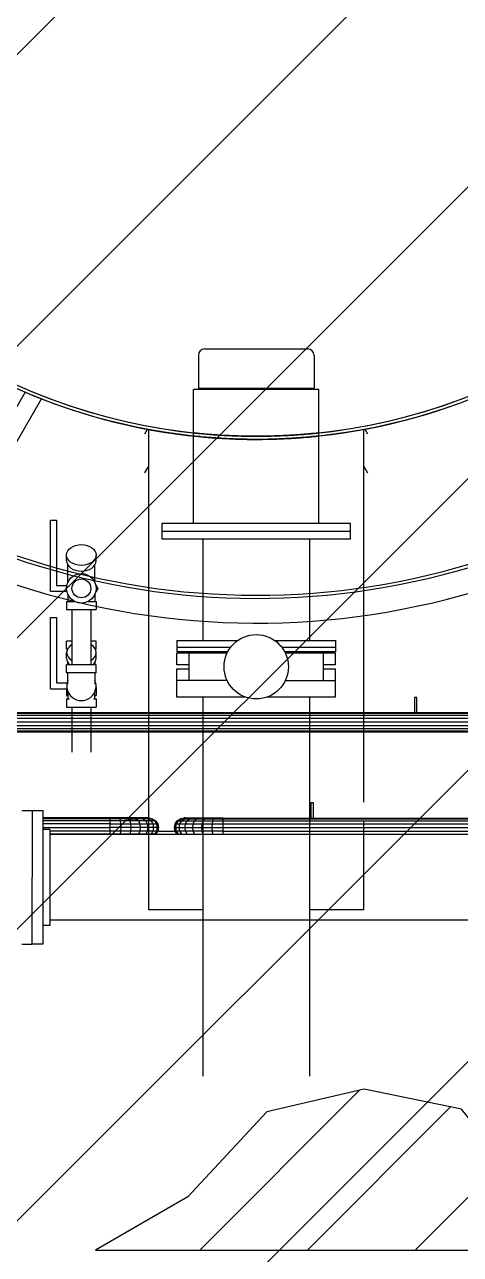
# Model space of a CAD drawing. Header units: metres. Extents: x 0 to 63075, y 0 to 44550.
# Drawn here: x 51149.4 to 51317.1, y 37172.6 to 37646.1 of the extents above; entities that cross this region are included whole.
import ezdxf

# ---------------------------------------------------------------- set-up
doc = ezdxf.new("R2010")
doc.units = ezdxf.units.M
doc.header["$LTSCALE"] = 75
for name, color, linetype in [('AI-Hatch mob', 7, 'Continuous'), ('GSB', 7, 'Continuous'), ('ML6', 1, 'Continuous'), ('SL1', 8, 'Continuous')]:
    doc.layers.add(name, color=color, linetype=linetype)

# ---------------------------------------------------------------- blocks, each defined once
blk = doc.blocks.new('A$C6bae614f')
at = {"layer": 'SL1'}
h = blk.add_hatch(dxfattribs=at)
h.set_pattern_fill('_USER', color=256, scale=195, angle=44.9981, style=0, pattern_type=0)
h.set_pattern_definition([(44.99813, (326091.56, -18363.04), (-137.8813, 137.8903), [])])
h.paths.add_polyline_path([(354957.4, 22368.8), (356377.1, 22368.7), (356062, 22525.9), (355895.9, 22729.8), (355646, 22780.9), (355397.2, 22723), (355194.3, 22504.8)])
for p, q in [((355221.4, 24662.2), (355221.4, 24578.6)), ((355237.8, 24678.6), (355501.7, 24678.6)), ((355518.1, 24662.2), (355518.1, 24578.6)), ((354777.4, 24568.1), (354653.3, 24353)), ((355530.1, 24574.9), (355209.3, 24574.9)), ((355209.3, 24232.5), (355209.3, 24574.9)), ((355221.4, 24578.6), (355518.1, 24578.6)), ((355233.1, 24578.6), (355233.1, 24574.9)), ((355506.3, 24578.6), (355506.3, 24574.9)), ((355530.1, 24232.5), (355530.1, 24574.9)), ((354658.6, 24273.1), (354819, 24551)), ((355084.6, 24461), (355091.4, 24472.8)), ((355094.6, 23240.5), (355094.6, 24472.2)), ((355644.6, 24472.1), (355644.6, 23516.8)), ((355648.1, 24472.8), (355654.6, 24461.4)), ((355530.1, 24463.5), (355530.1, 24463.5)), ((355530.1, 24455.4), (355530.1, 24455.4)), ((355084.6, 24361), (355094.6, 24378.3)), ((355644.6, 24378.8), (355654.6, 24361.4)), ((354842.6, 24239.9), (354857.6, 24239.9)), ((354842.6, 24057.4), (354842.6, 24239.9)), ((354857.6, 24239.9), (354857.6, 24072.4)), ((355128.4, 24232.5), (355611, 24232.5)), ((355128.4, 24191.3), (355128.4, 24232.5)), ((355611, 24191.3), (355611, 24232.5)), ((355128.4, 24211.9), (355611, 24211.9)), ((355611, 24191.3), (355128.4, 24191.3)), ((355233.1, 24191.3), (355233.1, 23931.3)), ((355506.3, 24191.3), (355506.3, 23931.3)), ((354883.9, 24135.8), (354883.9, 24150.4)), ((354959.4, 24135.8), (354959.4, 24150.4)), ((354887.1, 24080), (354887.1, 24125.1)), ((354956.2, 24080), (354956.2, 24125.1)), ((354842.6, 24057.4), (354884.7, 24057.4)), ((354857.6, 24072.4), (354884.7, 24072.4)), ((354884.2, 24072.4), (354884.9, 24073.7)), ((354884.9, 24056.1), (354884.2, 24057.4)), ((354958.3, 24073.6), (354963.4, 24064.9)), ((354963.4, 24064.9), (354958.3, 24056.1)), ((354883.9, 24031.4), (354904.2, 24031.4)), ((354883.9, 24031.4), (354883.9, 24010.8)), ((354887.1, 24049.7), (354887.1, 24031.4)), ((354939, 24031.4), (354959.4, 24031.4)), ((354956.2, 24049.7), (354956.2, 24031.4)), ((354959.4, 24031.4), (354959.4, 24010.8)), ((354883.9, 24010.8), (354897.5, 24010.8)), ((354883.9, 24010.8), (354959.4, 24010.8)), ((354897.5, 24010.8), (354897.5, 23869)), ((354945.8, 24010.8), (354959.4, 24010.8)), ((354945.8, 24010.8), (354945.8, 23869)), ((354842.6, 23989.9), (354857.6, 23989.9)), ((354842.6, 23807.4), (354842.6, 23989.9)), ((354857.6, 23989.9), (354857.6, 23822.4)), ((354897.5, 23929.9), (354883.9, 23929.9)), ((354883.9, 23909.3), (354883.9, 23929.9)), ((354959.3, 23929.9), (354945.8, 23929.9)), ((354959.3, 23909.3), (354959.3, 23929.9)), ((355166.4, 23931.3), (355322.2, 23931.3)), ((355166.4, 23931.3), (355166.4, 23901.9)), ((355417.3, 23931.3), (355573.1, 23931.3)), ((355573.1, 23931.3), (355573.1, 23901.9)), ((354886, 23909.3), (354883.9, 23909.3)), ((354883.9, 23885.8), (354883.9, 23900.4)), ((354959.3, 23909.3), (354957.2, 23909.3)), ((354959.3, 23885.8), (354959.3, 23900.4)), ((355166.4, 23913.9), (355304.1, 23913.9)), ((355296.5, 23901.9), (355166.4, 23901.9)), ((355295, 23898.9), (355166.5, 23898.9)), ((355166.5, 23868.7), (355166.5, 23898.9)), ((355198.2, 23828.9), (355198.2, 23898.9)), ((355244.6, 23901.9), (355244.6, 23898.9)), ((355435.3, 23913.9), (355573.1, 23913.9)), ((355573.1, 23901.9), (355442.9, 23901.9)), ((355572.9, 23898.9), (355444.4, 23898.9)), ((355494.6, 23898.9), (355494.6, 23901.9)), ((355541.2, 23898.9), (355541.2, 23828.9)), ((355572.9, 23868.7), (355572.9, 23898.9)), ((354959.3, 23869), (354883.9, 23869)), ((354883.9, 23848.4), (354883.9, 23869)), ((354886.1, 23877), (354886.1, 23869)), ((354887.1, 23869), (354887.1, 23875.1)), ((354956.2, 23869), (354956.2, 23875.1)), ((354957.2, 23869), (354957.2, 23876.9)), ((354959.3, 23848.3), (354959.3, 23869)), ((355198.2, 23868.7), (355166.5, 23868.7)), ((355572.9, 23868.7), (355541.2, 23868.7)), ((354959.3, 23848.3), (354883.9, 23848.4)), ((354886.1, 23848.4), (354886.1, 23827.5)), ((354887.1, 23819), (354887.1, 23848.4)), ((354956.2, 23848.3), (354956.2, 23819)), ((354957.2, 23827.5), (354957.2, 23848.3)), ((355166.5, 23786), (355166.5, 23859)), ((355166.5, 23859), (355198.2, 23859)), ((355541.2, 23859), (355572.9, 23859)), ((355572.9, 23786), (355572.9, 23859)), ((354842.6, 23807.4), (354884.7, 23807.4)), ((354857.6, 23822.4), (354884.7, 23822.4)), ((354883.9, 23807.4), (354883.9, 23789.9)), ((354959.1, 23810.5), (354959.3, 23810.5)), ((354959.3, 23810.5), (354959.3, 23789.9)), ((355295, 23828.9), (355166.5, 23828.9)), ((355444.4, 23828.9), (355572.9, 23828.9)), ((354883.9, 23789.9), (354887.1, 23789.9)), ((354883.9, 23781.4), (354883.9, 23760.8)), ((354883.9, 23781.4), (354891, 23781.4)), ((354887.1, 23799.7), (354887.1, 23781.4)), ((354952.3, 23781.4), (354959.3, 23781.4)), ((354956.2, 23781.4), (354956.2, 23799.7)), ((354956.2, 23789.9), (354959.3, 23789.9)), ((354959.3, 23781.4), (354959.3, 23760.8)), ((355342.4, 23786), (355166.5, 23786)), ((355233.2, 23786), (355233.2, 22814.6)), ((355572.9, 23786), (355397, 23786)), ((355506.2, 23786), (355506.2, 22814.6)), ((355775.1, 23785.3), (355775.1, 23746.2)), ((355781.5, 23785.3), (355775.1, 23785.3)), ((355781.5, 23746.2), (355781.5, 23785.3)), ((360646.2, 23746.1), (353287.2, 23746.3)), ((360646.2, 23744.2), (353287.2, 23744.5)), ((354883.9, 23760.8), (354959.3, 23760.8)), ((354897.5, 23760.8), (354897.5, 23645.2)), ((354945.8, 23760.8), (354945.8, 23645.2)), ((360646.2, 23738.9), (353287.2, 23739.2)), ((360646.2, 23731), (353287.2, 23731.3)), ((360646.2, 23721.7), (353287.2, 23721.9)), ((360646.2, 23712.3), (353287.2, 23712.6)), ((360646.2, 23704.4), (353287.2, 23704.7)), ((360646.2, 23699.1), (353287.2, 23699.4)), ((353287.2, 23697.5), (360646.2, 23697.3)), ((354769.1, 23495.5), (354822.9, 23495.5)), ((354795.9, 23152.6), (354796, 23495.5)), ((354822.9, 23495.5), (354822.9, 23152.6)), ((355516.5, 23515.4), (355510.1, 23515.4)), ((355510.1, 23515.4), (355510.1, 23476.3)), ((355516.5, 23476.3), (355516.5, 23515.4)), ((354994.7, 23476.3), (354822.9, 23476.3)), ((354994.7, 23474.4), (354822.9, 23474.4)), ((354994.7, 23469.1), (354822.9, 23469.1)), ((354994.7, 23461.2), (354822.9, 23461.2)), ((354994.7, 23476.3), (354994.7, 23461.2)), ((355017, 23476.3), (354994.7, 23476.3)), ((355019, 23474.4), (354994.7, 23474.4)), ((355020.8, 23469.1), (354994.7, 23469.1)), ((354994.7, 23461.2), (355022, 23461.2)), ((354994.7, 23461.2), (354994.7, 23451.9)), ((355038.1, 23476.3), (355017, 23476.3)), ((355017, 23476.3), (355019, 23474.4)), ((355019, 23474.4), (355020.8, 23469.1)), ((355042.1, 23474.4), (355019, 23474.4)), ((355045.6, 23469.1), (355020.8, 23469.1)), ((355020.8, 23469.1), (355022, 23461.2)), ((355022, 23461.2), (355047.9, 23461.2)), ((355022, 23461.2), (355022.4, 23451.9)), ((355057.1, 23476.3), (355038.1, 23476.3)), ((355038.1, 23476.3), (355042.1, 23474.4)), ((355042.1, 23474.4), (355062.9, 23474.4)), ((355045.6, 23469.1), (355042.1, 23474.4)), ((355067.8, 23469.1), (355045.6, 23469.1)), ((355045.6, 23469.1), (355047.9, 23461.2)), ((355046.3, 23469.1), (355051.2, 23474.4)), ((355047.9, 23461.2), (355071.1, 23461.2)), ((355047.9, 23461.2), (355048.7, 23451.9)), ((355057.1, 23476.3), (355062.9, 23474.4)), ((355072.9, 23476.3), (355057.1, 23476.3)), ((355059.4, 23469.1), (355064.1, 23473.1)), ((355080.2, 23474.4), (355062.9, 23474.4)), ((355062.9, 23474.4), (355067.8, 23469.1)), ((355067.8, 23469.1), (355071.1, 23461.2)), ((355086.4, 23469.1), (355067.8, 23469.1)), ((355071.1, 23461.2), (355072.3, 23451.9)), ((355071.1, 23461.2), (355090.5, 23461.2)), ((355084.8, 23476.3), (355072.9, 23476.3)), ((355072.9, 23476.3), (355080.2, 23474.4)), ((355093.2, 23474.4), (355080.2, 23474.4)), ((355080.2, 23474.4), (355086.4, 23469.1)), ((355084.8, 23476.3), (355093.2, 23474.4)), ((355092.2, 23476.3), (355084.8, 23476.3)), ((355100.4, 23469.1), (355086.4, 23469.1)), ((355086.4, 23469.1), (355090.5, 23461.2)), ((355090.5, 23461.2), (355105.1, 23461.2)), ((355090.5, 23461.2), (355092, 23451.9)), ((355092.2, 23476.3), (355094.7, 23476.3)), ((355092.2, 23476.3), (355101.3, 23474.4)), ((355101.3, 23474.4), (355093.2, 23474.4)), ((355093.2, 23474.4), (355100.4, 23469.1)), ((355094.7, 23476.3), (355104, 23474.4)), ((355109, 23469.1), (355100.4, 23469.1)), ((355100.4, 23469.1), (355105.1, 23461.2)), ((355101.3, 23474.4), (355109, 23469.1)), ((355101.3, 23474.4), (355104, 23474.4)), ((355104, 23474.4), (355112, 23469.1)), ((355105.1, 23461.2), (355106.8, 23451.9)), ((355105.1, 23461.2), (355114.2, 23461.2)), ((355109, 23469.1), (355112, 23469.1)), ((355109, 23469.1), (355114.2, 23461.2)), ((355112, 23469.1), (355117.3, 23461.2)), ((355114.2, 23461.2), (355116, 23451.9)), ((355114.2, 23461.2), (355117.3, 23461.2)), ((355117.3, 23461.2), (355119.1, 23451.9)), ((355160.3, 23451.9), (355162.2, 23461.2)), ((355162.2, 23461.2), (355167.5, 23469.1)), ((355165.2, 23461.2), (355162.2, 23461.2)), ((355163.4, 23451.9), (355165.2, 23461.2)), ((355165.2, 23461.2), (355170.4, 23469.1)), ((355165.2, 23461.2), (355174.3, 23461.2)), ((355167.5, 23469.1), (355175.4, 23474.4)), ((355170.4, 23469.1), (355167.5, 23469.1)), ((355170.4, 23469.1), (355178.1, 23474.4)), ((355170.4, 23469.1), (355179.1, 23469.1)), ((355172.6, 23451.9), (355174.3, 23461.2)), ((355174.3, 23461.2), (355179.1, 23469.1)), ((355174.3, 23461.2), (355188.9, 23461.2)), ((355175.4, 23474.4), (355184.7, 23476.3)), ((355178.1, 23474.4), (355175.4, 23474.4)), ((355178.1, 23474.4), (355187.2, 23476.3)), ((355178.1, 23474.4), (355186.2, 23474.4)), ((355179.1, 23469.1), (355186.2, 23474.4)), ((355179.1, 23469.1), (355193, 23469.1)), ((355187.2, 23476.3), (355184.7, 23476.3)), ((355186.2, 23474.4), (355194.6, 23476.3)), ((355186.2, 23474.4), (355199.2, 23474.4)), ((355187.2, 23476.3), (355194.6, 23476.3)), ((355187.4, 23451.9), (355188.9, 23461.2)), ((355188.9, 23461.2), (355193, 23469.1)), ((355188.9, 23461.2), (355208.3, 23461.2)), ((355193, 23469.1), (355199.2, 23474.4)), ((355193, 23469.1), (355211.6, 23469.1)), ((355194.6, 23476.3), (355206.5, 23476.3)), ((355199.2, 23474.4), (355206.5, 23476.3)), ((355199.2, 23474.4), (355216.5, 23474.4)), ((355206.5, 23476.3), (355222.4, 23476.3)), ((355207.1, 23451.9), (355208.3, 23461.2)), ((355208.3, 23461.2), (355211.6, 23469.1)), ((355208.3, 23461.2), (355231.5, 23461.2)), ((355211.6, 23469.1), (355216.5, 23474.4)), ((355211.6, 23469.1), (355284.7, 23469.1)), ((355216.5, 23474.4), (355222.4, 23476.3)), ((355216.5, 23474.4), (355284.7, 23474.4)), ((355222.4, 23476.3), (355284.7, 23476.3)), ((355230.7, 23451.9), (355231.5, 23461.2)), ((355231.5, 23461.2), (355233.8, 23469.1)), ((355231.5, 23461.2), (355284.7, 23461.2)), ((355233.8, 23469.1), (355237.3, 23474.4)), ((355237.3, 23474.4), (355241.3, 23476.3)), ((355257, 23451.9), (355257.4, 23461.2)), ((355257.4, 23461.2), (355258.6, 23469.1)), ((355258.6, 23469.1), (355260.4, 23474.4)), ((355260.4, 23474.4), (355262.5, 23476.3)), ((355284.7, 23476.3), (357003.2, 23476.2)), ((355284.7, 23474.4), (355284.7, 23476.3)), ((355284.7, 23474.4), (357003.2, 23474.3)), ((355284.7, 23469.1), (355284.7, 23474.4)), ((355284.7, 23434.6), (355284.7, 23469.1)), ((355284.7, 23469.1), (357003.2, 23469.1)), ((355284.7, 23461.2), (357003.2, 23461.1)), ((355644.6, 23466.8), (355644.6, 23240.5)), ((354822.9, 23451.9), (354994.7, 23451.9)), ((354840.4, 23447.1), (354822.9, 23447.1)), ((354840.4, 23447.1), (354840.4, 23201)), ((354994.7, 23442.5), (354840.4, 23442.5)), ((354994.7, 23434.6), (354840.4, 23434.6)), ((357780.6, 23433.5), (354840.4, 23433.6)), ((355022.4, 23451.9), (354994.7, 23451.9)), ((354994.7, 23451.9), (354994.7, 23442.5)), ((355022, 23442.5), (354994.7, 23442.5)), ((354994.7, 23442.5), (354994.7, 23434.6)), ((355020.8, 23434.6), (354994.7, 23434.6)), ((354994.7, 23434.6), (354994.7, 23433.6)), ((355020.8, 23434.6), (355020.5, 23433.6)), ((355022, 23442.5), (355020.8, 23434.6)), ((355045.6, 23434.6), (355020.8, 23434.6)), ((355022.4, 23451.9), (355022, 23442.5)), ((355047.9, 23442.5), (355022, 23442.5)), ((355048.7, 23451.9), (355022.4, 23451.9)), ((355045.6, 23434.6), (355044.9, 23433.6)), ((355047.9, 23442.5), (355045.6, 23434.6)), ((355067.8, 23434.6), (355045.6, 23434.6)), ((355048.7, 23451.9), (355047.9, 23442.5)), ((355071.1, 23442.5), (355047.9, 23442.5)), ((355072.3, 23451.9), (355048.7, 23451.9)), ((355067.8, 23434.6), (355066.9, 23433.6)), ((355071.1, 23442.5), (355067.8, 23434.6)), ((355086.4, 23434.6), (355067.8, 23434.6)), ((355072.3, 23451.9), (355071.1, 23442.5)), ((355090.5, 23442.5), (355071.1, 23442.5)), ((355092, 23451.9), (355072.3, 23451.9)), ((355086.4, 23434.6), (355085.2, 23433.6)), ((355090.5, 23442.5), (355086.4, 23434.6)), ((355100.3, 23434.6), (355086.4, 23434.6)), ((355092, 23451.9), (355090.5, 23442.5)), ((355105.1, 23442.5), (355090.5, 23442.5)), ((355106.8, 23451.9), (355092, 23451.9)), ((355100.3, 23434.6), (355099, 23433.6)), ((355105.1, 23442.5), (355100.3, 23434.6)), ((355109, 23434.6), (355100.3, 23434.6)), ((355106.8, 23451.9), (355105.1, 23442.5)), ((355114.2, 23442.5), (355105.1, 23442.5)), ((355116, 23451.9), (355106.8, 23451.9)), ((355109, 23434.6), (355107.6, 23433.6)), ((355114.2, 23442.5), (355109, 23434.6)), ((355109, 23434.6), (355112, 23434.6)), ((355112, 23434.6), (355110.5, 23433.6)), ((355117.3, 23442.5), (355112, 23434.6)), ((355116, 23451.9), (355114.2, 23442.5)), ((355114.2, 23442.5), (355117.3, 23442.5)), ((355119.1, 23451.9), (355116, 23451.9)), ((355162.6, 23441.9), (355116.8, 23441.9)), ((355119.1, 23451.9), (355117.3, 23442.5)), ((355163.4, 23451.9), (355160.3, 23451.9)), ((355162.2, 23442.5), (355160.3, 23451.9)), ((355167.5, 23434.6), (355162.2, 23442.5)), ((355165.2, 23442.5), (355162.2, 23442.5)), ((355163.4, 23451.9), (355172.6, 23451.9)), ((355165.2, 23442.5), (355163.4, 23451.9)), ((355170.4, 23434.6), (355165.2, 23442.5)), ((355174.3, 23442.5), (355165.2, 23442.5)), ((355170.4, 23434.6), (355167.5, 23434.6)), ((355168.9, 23433.6), (355167.5, 23434.6)), ((355170.4, 23434.6), (355179.1, 23434.6)), ((355171.8, 23433.6), (355170.4, 23434.6)), ((355174.3, 23442.5), (355172.6, 23451.9)), ((355172.6, 23451.9), (355187.4, 23451.9)), ((355179.1, 23434.6), (355174.3, 23442.5)), ((355188.9, 23442.5), (355174.3, 23442.5)), ((355180.4, 23433.6), (355179.1, 23434.6)), ((355179.1, 23434.6), (355193, 23434.6)), ((355187.4, 23451.9), (355207.1, 23451.9)), ((355188.9, 23442.5), (355187.4, 23451.9)), ((355208.3, 23442.5), (355188.9, 23442.5)), ((355193, 23434.6), (355188.9, 23442.5)), ((355194.2, 23433.6), (355193, 23434.6)), ((355193, 23434.6), (355211.6, 23434.6)), ((355208.3, 23442.5), (355207.1, 23451.9)), ((355207.1, 23451.9), (355230.7, 23451.9)), ((355211.6, 23434.6), (355208.3, 23442.5)), ((355231.5, 23442.5), (355208.3, 23442.5)), ((355212.5, 23433.6), (355211.6, 23434.6)), ((355211.6, 23434.6), (355233.8, 23434.6)), ((355231.5, 23442.5), (355230.7, 23451.9)), ((355230.7, 23451.9), (355284.7, 23451.9)), ((355284.7, 23442.5), (355231.5, 23442.5)), ((355233.8, 23434.6), (355231.5, 23442.5)), ((355233.8, 23434.6), (355284.7, 23434.6)), ((355234.5, 23433.6), (355233.8, 23434.6)), ((355257.4, 23442.5), (355257, 23451.9)), ((355258.6, 23434.6), (355257.4, 23442.5)), ((355258.9, 23433.6), (355258.6, 23434.6)), ((355284.7, 23451.9), (357003.2, 23451.8)), ((355284.7, 23442.5), (357003.2, 23442.5)), ((355284.7, 23433.6), (355284.7, 23434.6)), ((355284.7, 23434.6), (357003.2, 23434.6)), ((355233.2, 23240.5), (355094.6, 23240.5)), ((355644.6, 23240.5), (355506.2, 23240.5)), ((357780.6, 23214.4), (354840.4, 23214.6)), ((354840.4, 23201), (354822.9, 23201)), ((354769, 23152.6), (354795.9, 23152.6)), ((354822.9, 23152.6), (354795.9, 23152.6))]:
    blk.add_line(p, q, dxfattribs=at)
blk.add_lwpolyline([(354957.4, 22368.8), (356377.1, 22368.7), (356062, 22525.9), (355895.9, 22729.8), (355646, 22780.9), (355397.2, 22723), (355194.3, 22504.8)], close=True, dxfattribs=at)
for centre, radius in [((355369.8, 25954.9), 1508), ((354921.6, 24064.9), 37.7), ((354921.6, 24064.9), 24.1), ((355369.7, 23863.9), 82.5)]:
    blk.add_circle(centre, radius, dxfattribs=at)
for centre, radius, start, end in [((355369.8, 25954.9), 1979, 150.4868, 76.2136), ((355369.8, 25954.9), 1915.5, 151.3958, 77.9448), ((355369.8, 25954.9), 1907.5, 151.5151, 77.8934), ((355369.8, 25954.9), 1508, 159.3824, 104.6024), ((355369.8, 25954.9), 1500, 179.6925, 0.3037), ((355369.8, 25954.9), 1500, 179.9582, 0.0381), ((355237.8, 24662.2), 16.4, 89.9981, 179.9981), ((355501.7, 24662.2), 16.4, 359.9981, 89.9981), ((354921.6, 23814.9), 37.7, 156.3213, 23.675)]:
    blk.add_arc(centre, radius, start, end, dxfattribs=at)
blk.add_ellipse((354921.6, 24150.4), major_axis=(37.7, 0), ratio=0.707107, dxfattribs=at)
for centre, major_axis, start_param, end_param in [((354921.6, 24135.8), (37.7, 0), 3.141593, 6.283185), ((354921.6, 23900.4), (-37.7, 0), 5.406537, 7.159834), ((354921.6, 23900.4), (37.7, 0), 5.406537, 7.159834), ((354921.6, 23885.8), (-37.7, 0), 0, 0.684649), ((354921.6, 23885.8), (37.7, 0), 5.598536, 6.283185)]:
    blk.add_ellipse(centre, major_axis=major_axis, ratio=0.707107, start_param=start_param, end_param=end_param, dxfattribs=at)
for points, knots in [([(355209.3, 24463.5), (355209.3, 24463.5), (355209.3, 24463.5), (355209.3, 24463.5), (355209.1, 24463.5), (355213.3, 24463), (355221.5, 24462.2), (355225.6, 24461.8), (355230.7, 24461.3), (355236.6, 24460.8), (355242.5, 24460.3), (355249.2, 24459.7), (355256.3, 24459.2), (355267, 24458.3), (355279.8, 24457.5), (355293.8, 24456.8), (355303.2, 24456.3), (355313.2, 24455.9), (355323.4, 24455.6), (355333.6, 24455.3), (355344.1, 24455), (355354.4, 24454.9), (355359.6, 24454.9), (355364.7, 24454.9), (355369.7, 24454.9), (355389.9, 24454.8), (355411.4, 24455.3), (355431.1, 24456.1), (355441, 24456.5), (355450.5, 24457), (355459.3, 24457.5), (355468, 24458.1), (355476, 24458.6), (355483.2, 24459.2), (355493.9, 24460), (355503.5, 24460.8), (355511.1, 24461.5), (355516.1, 24462), (355520.2, 24462.4), (355523.3, 24462.7), (355526.4, 24463.1), (355528.4, 24463.3), (355529.4, 24463.4), (355529.9, 24463.4), (355530.1, 24463.5), (355530.1, 24463.5)], [-486.473701, -486.473701, -486.473701, -486.473701, -483.761527, -483.761527, -483.761527, -423.291202, -423.291202, -423.291202, -393.056039, -393.056039, -393.056039, -362.820876, -362.820876, -362.820876, -317.468334, -317.468334, -317.468334, -287.233306, -287.233306, -287.233306, -256.998278, -256.998278, -256.998278, -241.880764, -241.880764, -241.880764, -181.410708, -181.410708, -181.410708, -151.175679, -151.175679, -151.175679, -120.940651, -120.940651, -120.940651, -75.587907, -75.587907, -75.587907, -45.352744, -45.352744, -45.352744, -15.117581, -15.117581, -15.117581, 0, 0, 0, 0]), ([(355209.3, 24455.4), (355209.1, 24455.5), (355213.3, 24455), (355221.5, 24454.2), (355225.6, 24453.8), (355230.7, 24453.3), (355236.6, 24452.8), (355242.5, 24452.2), (355249.2, 24451.7), (355256.3, 24451.1), (355267, 24450.3), (355279.8, 24449.5), (355293.8, 24448.8), (355303.2, 24448.3), (355313.2, 24447.9), (355323.4, 24447.6), (355333.6, 24447.3), (355344.1, 24447), (355354.4, 24446.9), (355359.6, 24446.9), (355364.7, 24446.9), (355369.7, 24446.9), (355389.9, 24446.8), (355411.4, 24447.3), (355431.1, 24448.1), (355441, 24448.5), (355450.5, 24449), (355459.3, 24449.5), (355468, 24450), (355476, 24450.6), (355483.2, 24451.1), (355493.9, 24451.9), (355503.5, 24452.8), (355511.1, 24453.5), (355516.1, 24454), (355520.2, 24454.4), (355523.3, 24454.7), (355526.4, 24455), (355528.4, 24455.2), (355529.4, 24455.3), (355529.9, 24455.4), (355530.1, 24455.4), (355530.1, 24455.4)], [0.4999905, 0.4999905, 0.4999905, 0.4999905, 0.5625001, 0.5625001, 0.5625001, 0.5937502, 0.5937502, 0.5937502, 0.6250003, 0.6250003, 0.6250003, 0.6718752, 0.6718752, 0.6718752, 0.7031251, 0.7031251, 0.7031251, 0.734375, 0.734375, 0.734375, 0.75, 0.75, 0.75, 0.8124999, 0.8124999, 0.8124999, 0.8437498, 0.8437498, 0.8437498, 0.8749997, 0.8749997, 0.8749997, 0.9218748, 0.9218748, 0.9218748, 0.9531249, 0.9531249, 0.9531249, 0.984375, 0.984375, 0.984375, 1, 1, 1, 1]), ([(355530.1, 24463.5), (355530.3, 24463.5), (355526.1, 24463), (355517.9, 24462.2), (355513.8, 24461.8), (355508.8, 24461.3), (355502.9, 24460.8), (355497, 24460.3), (355490.3, 24459.7), (355483.2, 24459.2), (355472.5, 24458.3), (355459.7, 24457.5), (355445.6, 24456.8), (355436.2, 24456.3), (355426.3, 24455.9), (355416.1, 24455.6), (355405.8, 24455.3), (355395.4, 24455), (355385.1, 24454.9), (355379.9, 24454.9), (355374.8, 24454.9), (355369.7, 24454.9), (355349.5, 24454.8), (355328.1, 24455.3), (355308.3, 24456.1), (355298.4, 24456.5), (355289, 24457), (355280.2, 24457.5), (355271.5, 24458.1), (355263.4, 24458.6), (355256.3, 24459.2), (355245.6, 24460), (355236, 24460.8), (355228.4, 24461.5), (355223.4, 24462), (355219.2, 24462.4), (355216.2, 24462.8), (355213.1, 24463.1), (355211.1, 24463.3), (355210.1, 24463.4), (355209.6, 24463.4), (355209.3, 24463.5), (355209.3, 24463.5), (355209.3, 24463.5), (355209.3, 24463.5), (355209.3, 24463.5)], [0, 0, 0, 0, 0.0625001, 0.0625001, 0.0625001, 0.0937502, 0.0937502, 0.0937502, 0.1250003, 0.1250003, 0.1250003, 0.1718752, 0.1718752, 0.1718752, 0.2031251, 0.2031251, 0.2031251, 0.234375, 0.234375, 0.234375, 0.25, 0.25, 0.25, 0.3124999, 0.3124999, 0.3124999, 0.3437498, 0.3437498, 0.3437498, 0.3749997, 0.3749997, 0.3749997, 0.4218748, 0.4218748, 0.4218748, 0.4531249, 0.4531249, 0.4531249, 0.484375, 0.484375, 0.484375, 0.5, 0.5, 0.5, 0.5027846, 0.5027846, 0.5027846, 0.5027846]), ([(355530.1, 24455.4), (355530.3, 24455.4), (355526.1, 24455), (355517.9, 24454.2), (355513.8, 24453.8), (355508.8, 24453.3), (355502.9, 24452.7), (355497, 24452.2), (355490.3, 24451.7), (355483.2, 24451.1), (355472.5, 24450.3), (355459.7, 24449.5), (355445.6, 24448.8), (355436.2, 24448.3), (355426.3, 24447.9), (355416.1, 24447.6), (355405.8, 24447.3), (355395.4, 24447), (355385.1, 24446.9), (355379.9, 24446.9), (355374.8, 24446.9), (355369.7, 24446.9), (355349.5, 24446.8), (355328.1, 24447.3), (355308.3, 24448.1), (355298.4, 24448.5), (355289, 24449), (355280.2, 24449.5), (355271.5, 24450), (355263.4, 24450.6), (355256.3, 24451.1), (355245.6, 24451.9), (355236, 24452.8), (355228.4, 24453.5), (355223.4, 24454), (355219.2, 24454.4), (355216.2, 24454.7), (355213.1, 24455), (355211.1, 24455.2), (355210.1, 24455.3), (355209.6, 24455.4), (355209.3, 24455.4), (355209.3, 24455.4)], [-967.514603, -967.514603, -967.514603, -967.514603, -907.044809, -907.044809, -907.044809, -876.809911, -876.809911, -876.809911, -846.575014, -846.575014, -846.575014, -801.222866, -801.222866, -801.222866, -770.988101, -770.988101, -770.988101, -740.753335, -740.753335, -740.753335, -725.635952, -725.635952, -725.635952, -665.166422, -665.166422, -665.166422, -634.931656, -634.931656, -634.931656, -604.696891, -604.696891, -604.696891, -559.344545, -559.344545, -559.344545, -529.109648, -529.109648, -529.109648, -498.87475, -498.87475, -498.87475, -483.76651, -483.76651, -483.76651, -483.76651])]:
    blk.add_open_spline(points, degree=3, knots=knots, dxfattribs=at)
blk = doc.blocks.new('zw$15D4')
at = {"layer": 'ML6', "xscale": 0.2502808837766805, "yscale": 0.2502808837766805, "zscale": 0.2502808837766805}
blk.add_blockref('A$C6bae614f', (-85544.74, -3177.34), dxfattribs=at)

msp = doc.modelspace()

# ---------------------------------------------------------------- hatches: boundary and pattern name
at = {"layer": 'AI-Hatch mob'}
h = msp.add_hatch(dxfattribs=at)
h.set_pattern_fill('ANSI31', color=256, scale=25)
h.set_pattern_definition([(45, (-13824.83, -59.206), (-56.1266, 56.1266), [])])
h.paths.add_polyline_path([(51608.33, 38156.14), (50798.42, 38156.14), (50798.42, 36564.59), (51608.33, 36564.59)])

# ---------------------------------------------------------------- block references
at = {"layer": 'GSB', "xscale": 0.6000000000000068, "yscale": 0.6000000000000068, "zscale": 0.6000000000000068}
msp.add_blockref('zw$15D4', (49200, 35721.63), dxfattribs=at)

doc.saveas('drawing.dxf')
